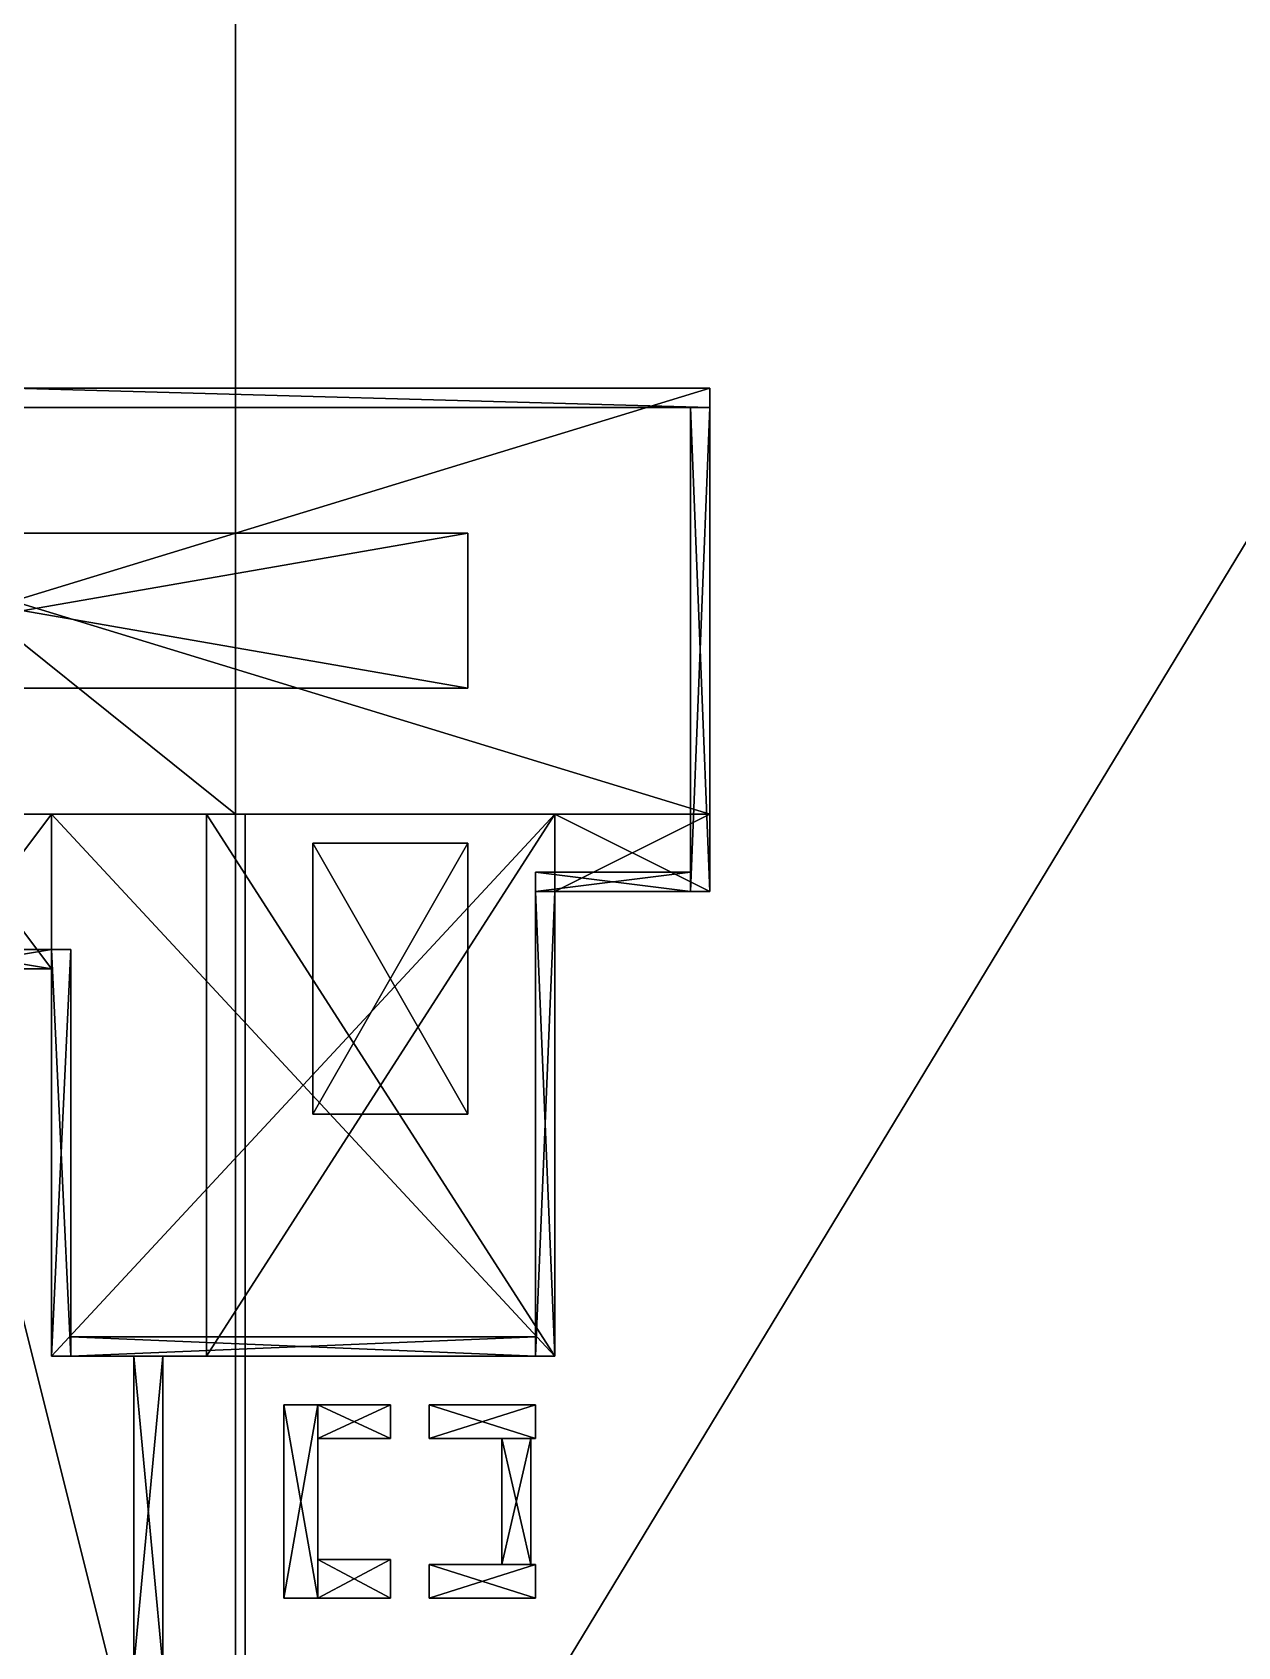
# Model space of a CAD drawing. Extents: x -6144 to 9632, y -5120 to 9632.
# Drawn here: x 8518 to 8767.1, y 8002 to 8335.5 of the extents above; entities that cross this region are included whole.
import ezdxf

# ---------------------------------------------------------------- set-up
doc = ezdxf.new("R2010")
doc.units = 0

msp = doc.modelspace()

# ---------------------------------------------------------------- meshes
at = {"layer": 'OBJECT105', "color": 50}
mesh = msp.add_polyface(dxfattribs=at)
corners = [(8370, 8174, 10864), (8370, 8174, 10688), (8370, 8262, 10688), (8370, 8262, 10864), (8658, 8262, 10864), (8658, 8262, 10688), (8658, 8174, 10688), (8658, 8174, 10864)]
mesh.append_faces([[corners[k] for k in face] for face in [(1, 3, 0), (5, 7, 4), (6, 0, 7), (2, 4, 3), (1, 5, 2), (3, 7, 0)]], dxfattribs={"vtx0": -1})
mesh.append_faces([[corners[k] for k in face] for face in [(1, 2, 3), (5, 6, 7), (6, 1, 0), (2, 5, 4), (1, 6, 5), (3, 4, 7)]], dxfattribs={"vtx2": -1})
at = {"layer": 'OBJECT107', "color": 50}
mesh = msp.add_polyface(dxfattribs=at)
corners = [(8554, 8062, 10732), (8554, 8062, 10688), (8554, 8174, 10688), (8554, 8174, 10732), (8626, 8174, 10732), (8626, 8174, 10688), (8626, 8062, 10688), (8626, 8062, 10732)]
mesh.append_faces([[corners[k] for k in face] for face in [(1, 3, 0), (5, 7, 4), (6, 0, 7), (2, 4, 3), (1, 5, 2), (3, 7, 0)]], dxfattribs={"vtx0": -1})
mesh.append_faces([[corners[k] for k in face] for face in [(1, 2, 3), (5, 6, 7), (6, 1, 0), (2, 5, 4), (1, 6, 5), (3, 4, 7)]], dxfattribs={"vtx2": -1})
at = {"layer": 'OBJECT108', "color": 50}
mesh = msp.add_polyface(dxfattribs=at)
corners = [(8622, 8158, 10865), (8622, 8162, 10865), (8654, 8162, 10865), (8654, 8158, 10865), (8622, 8162, 10864), (8622, 8158, 10864), (8654, 8158, 10864), (8654, 8162, 10864)]
mesh.append_faces([[corners[k] for k in face] for face in [(1, 3, 0), (1, 5, 4), (3, 7, 6), (0, 6, 5), (2, 4, 7), (5, 7, 4)]], dxfattribs={"vtx0": -1})
mesh.append_faces([[corners[k] for k in face] for face in [(1, 2, 3), (1, 0, 5), (3, 2, 7), (0, 3, 6), (2, 1, 4), (5, 6, 7)]], dxfattribs={"vtx2": -1})
at = {"layer": 'OBJECT109', "color": 50}
mesh = msp.add_polyface(dxfattribs=at)
corners = [(8622, 8062, 10865), (8622, 8062, 10864), (8622, 8158, 10864), (8622, 8158, 10865), (8626, 8158, 10865), (8626, 8158, 10864), (8626, 8062, 10864), (8626, 8062, 10865)]
mesh.append_faces([[corners[k] for k in face] for face in [(1, 3, 0), (5, 7, 4), (6, 0, 7), (2, 4, 3), (1, 5, 2), (3, 7, 0)]], dxfattribs={"vtx0": -1})
mesh.append_faces([[corners[k] for k in face] for face in [(1, 2, 3), (5, 6, 7), (6, 1, 0), (2, 5, 4), (1, 6, 5), (3, 4, 7)]], dxfattribs={"vtx2": -1})
at = {"layer": 'OBJECT110', "color": 50}
mesh = msp.add_polyface(dxfattribs=at)
corners = [(8654, 8158, 10865), (8654, 8158, 10864), (8654, 8258, 10864), (8654, 8258, 10865), (8658, 8258, 10865), (8658, 8258, 10864), (8658, 8158, 10864), (8658, 8158, 10865)]
mesh.append_faces([[corners[k] for k in face] for face in [(1, 3, 0), (5, 7, 4), (6, 0, 7), (2, 4, 3), (1, 5, 2), (3, 7, 0)]], dxfattribs={"vtx0": -1})
mesh.append_faces([[corners[k] for k in face] for face in [(1, 2, 3), (5, 6, 7), (6, 1, 0), (2, 5, 4), (1, 6, 5), (3, 4, 7)]], dxfattribs={"vtx2": -1})
at = {"layer": 'OBJECT111', "color": 50}
mesh = msp.add_polyface(dxfattribs=at)
corners = [(8514, 8262, 10864), (8658, 8262, 10864), (8658, 8262, 10865), (8514, 8262, 10865), (8514, 8258, 10864), (8658, 8258, 10864), (8514, 8258, 10865), (8658, 8258, 10865)]
mesh.append_faces([[corners[k] for k in face] for face in [(1, 3, 0), (0, 5, 1), (3, 7, 6), (0, 6, 4), (1, 7, 2), (4, 7, 5)]], dxfattribs={"vtx0": -1})
mesh.append_faces([[corners[k] for k in face] for face in [(1, 2, 3), (0, 4, 5), (3, 2, 7), (0, 3, 6), (1, 5, 7), (4, 6, 7)]], dxfattribs={"vtx2": -1})
at = {"layer": 'OBJECT132', "color": 50}
mesh = msp.add_polyface(dxfattribs=at)
corners = [(8626, 8158, 10864), (8626, 8174, 10864), (8658, 8174, 10864), (8658, 8158, 10864), (8626, 8174, 10688), (8626, 8158, 10688), (8658, 8158, 10688), (8658, 8174, 10688)]
mesh.append_faces([[corners[k] for k in face] for face in [(1, 3, 0), (1, 5, 4), (3, 7, 6), (0, 6, 5), (2, 4, 7), (5, 7, 4)]], dxfattribs={"vtx0": -1})
mesh.append_faces([[corners[k] for k in face] for face in [(1, 2, 3), (1, 0, 5), (3, 2, 7), (0, 3, 6), (2, 1, 4), (5, 6, 7)]], dxfattribs={"vtx2": -1})
at = {"layer": 'OBJECT140', "color": 50}
mesh = msp.add_polyface(dxfattribs=at)
corners = [(8424, 8200, 10876), (8424, 8200, 10864), (8424, 8232, 10864), (8424, 8232, 10876), (8608, 8232, 10876), (8608, 8232, 10864), (8608, 8200, 10864), (8608, 8200, 10876)]
mesh.append_faces([[corners[k] for k in face] for face in [(1, 3, 0), (5, 7, 4), (6, 0, 7), (2, 4, 3), (1, 5, 2), (3, 7, 0)]], dxfattribs={"vtx0": -1})
mesh.append_faces([[corners[k] for k in face] for face in [(1, 2, 3), (5, 6, 7), (6, 1, 0), (2, 5, 4), (1, 6, 5), (3, 4, 7)]], dxfattribs={"vtx2": -1})
at = {"layer": 'OBJECT141', "color": 50}
mesh = msp.add_polyface(dxfattribs=at)
corners = [(8608, 8112, 10864), (8576, 8112, 10864), (8576, 8112, 10884), (8608, 8112, 10884), (8576, 8168, 10864), (8608, 8168, 10864), (8608, 8168, 10884), (8576, 8168, 10884)]
mesh.append_faces([[corners[k] for k in face] for face in [(1, 3, 0), (5, 7, 4), (4, 0, 5), (2, 6, 3), (1, 7, 2), (5, 3, 6)]], dxfattribs={"vtx0": -1})
mesh.append_faces([[corners[k] for k in face] for face in [(1, 2, 3), (5, 6, 7), (4, 1, 0), (2, 7, 6), (1, 4, 7), (5, 0, 3)]], dxfattribs={"vtx2": -1})
at = {"layer": 'OBJECT154', "color": 50}
mesh = msp.add_polyface(dxfattribs=at)
corners = [(8522, 8062, 10864), (8522, 8062, 10732), (8522, 8174, 10732), (8522, 8174, 10864), (8626, 8174, 10864), (8626, 8174, 10732), (8626, 8062, 10732), (8626, 8062, 10864)]
mesh.append_faces([[corners[k] for k in face] for face in [(1, 3, 0), (5, 7, 4), (6, 0, 7), (2, 4, 3), (1, 5, 2), (3, 7, 0)]], dxfattribs={"vtx0": -1})
mesh.append_faces([[corners[k] for k in face] for face in [(1, 2, 3), (5, 6, 7), (6, 1, 0), (2, 5, 4), (1, 6, 5), (3, 4, 7)]], dxfattribs={"vtx2": -1})
at = {"layer": 'OBJECT157', "color": 50}
mesh = msp.add_polyface(dxfattribs=at)
corners = [(8498, 8142, 10864), (8498, 8142, 10732), (8498, 8174, 10732), (8498, 8174, 10864), (8522, 8174, 10864), (8522, 8174, 10732), (8522, 8142, 10732), (8522, 8142, 10864)]
mesh.append_faces([[corners[k] for k in face] for face in [(1, 3, 0), (5, 7, 4), (6, 0, 7), (2, 4, 3), (1, 5, 2), (3, 7, 0)]], dxfattribs={"vtx0": -1})
mesh.append_faces([[corners[k] for k in face] for face in [(1, 2, 3), (5, 6, 7), (6, 1, 0), (2, 5, 4), (1, 6, 5), (3, 4, 7)]], dxfattribs={"vtx2": -1})
at = {"layer": 'OBJECT158', "color": 50}
mesh = msp.add_polyface(dxfattribs=at)
corners = [(8498, 8142, 10865), (8498, 8146, 10865), (8522, 8146, 10865), (8522, 8142, 10865), (8498, 8146, 10864), (8498, 8142, 10864), (8522, 8142, 10864), (8522, 8146, 10864)]
mesh.append_faces([[corners[k] for k in face] for face in [(1, 3, 0), (1, 5, 4), (3, 7, 6), (0, 6, 5), (2, 4, 7), (5, 7, 4)]], dxfattribs={"vtx0": -1})
mesh.append_faces([[corners[k] for k in face] for face in [(1, 2, 3), (1, 0, 5), (3, 2, 7), (0, 3, 6), (2, 1, 4), (5, 6, 7)]], dxfattribs={"vtx2": -1})
at = {"layer": 'OBJECT159', "color": 50}
mesh = msp.add_polyface(dxfattribs=at)
corners = [(8522, 8062, 10865), (8522, 8062, 10864), (8522, 8146, 10864), (8522, 8146, 10865), (8526, 8146, 10865), (8526, 8146, 10864), (8526, 8062, 10864), (8526, 8062, 10865)]
mesh.append_faces([[corners[k] for k in face] for face in [(1, 3, 0), (5, 7, 4), (6, 0, 7), (2, 4, 3), (1, 5, 2), (3, 7, 0)]], dxfattribs={"vtx0": -1})
mesh.append_faces([[corners[k] for k in face] for face in [(1, 2, 3), (5, 6, 7), (6, 1, 0), (2, 5, 4), (1, 6, 5), (3, 4, 7)]], dxfattribs={"vtx2": -1})
at = {"layer": 'OBJECT189', "color": 50}
mesh = msp.add_polyface(dxfattribs=at)
corners = [(8539, 7998, 10865), (8539, 7998, 10864), (8539, 8062, 10864), (8539, 8062, 10865), (8545, 8062, 10865), (8545, 8062, 10864), (8545, 7998, 10864), (8545, 7998, 10865)]
mesh.append_faces([[corners[k] for k in face] for face in [(1, 3, 0), (5, 7, 4), (6, 0, 7), (2, 4, 3), (1, 5, 2), (3, 7, 0)]], dxfattribs={"vtx0": -1})
mesh.append_faces([[corners[k] for k in face] for face in [(1, 2, 3), (5, 6, 7), (6, 1, 0), (2, 5, 4), (1, 6, 5), (3, 4, 7)]], dxfattribs={"vtx2": -1})
at = {"layer": 'OBJECT190', "color": 50}
mesh = msp.add_polyface(dxfattribs=at)
corners = [(8526, 8062, 10865), (8526, 8062, 10864), (8526, 8066, 10864), (8526, 8066, 10865), (8622, 8066, 10865), (8622, 8066, 10864), (8622, 8062, 10864), (8622, 8062, 10865)]
mesh.append_faces([[corners[k] for k in face] for face in [(1, 3, 0), (5, 7, 4), (6, 0, 7), (2, 4, 3), (1, 5, 2), (3, 7, 0)]], dxfattribs={"vtx0": -1})
mesh.append_faces([[corners[k] for k in face] for face in [(1, 2, 3), (5, 6, 7), (6, 1, 0), (2, 5, 4), (1, 6, 5), (3, 4, 7)]], dxfattribs={"vtx2": -1})
at = {"layer": 'OBJECT313', "color": 50}
mesh = msp.add_polyface(dxfattribs=at)
corners = [(6752, 6752, 10656), (6752, 6752, 10176), (6752, 9632, 10176), (6752, 9632, 10656), (9632, 9632, 10656), (9632, 9632, 10176), (9632, 6752, 10176), (9632, 6752, 10656)]
mesh.append_faces([[corners[k] for k in face] for face in [(1, 3, 0), (5, 7, 4), (6, 0, 7), (2, 4, 3), (1, 5, 2), (3, 7, 0)]], dxfattribs={"vtx0": -1})
mesh.append_faces([[corners[k] for k in face] for face in [(1, 2, 3), (5, 6, 7), (6, 1, 0), (2, 5, 4), (1, 6, 5), (3, 4, 7)]], dxfattribs={"vtx2": -1})
at = {"layer": 'OBJECT320', "color": 50}
mesh = msp.add_polyface(dxfattribs=at)
corners = [(6752, 9632, 12000), (6752, 6752, 12000), (9632, 6752, 12000), (9632, 9632, 12000), (6752, 6752, 12224), (6752, 9632, 12224), (9632, 9632, 12224), (9632, 6752, 12224)]
mesh.append_faces([[corners[k] for k in face] for face in [(1, 3, 0), (5, 7, 4), (0, 4, 1), (2, 6, 3), (1, 7, 2), (3, 5, 0)]], dxfattribs={"vtx0": -1})
mesh.append_faces([[corners[k] for k in face] for face in [(1, 2, 3), (5, 6, 7), (0, 5, 4), (2, 7, 6), (1, 4, 7), (3, 6, 5)]], dxfattribs={"vtx2": -1})
at = {"layer": 'OBJECT339', "color": 50}
mesh = msp.add_polyface(dxfattribs=at)
corners = [(6784, 8174, 10687), (6784, 8174, 10656), (6784, 9600, 10656), (6784, 9600, 10687), (8560, 9600, 10687), (8560, 9600, 10656), (8560, 8174, 10656), (8560, 8174, 10687)]
mesh.append_faces([[corners[k] for k in face] for face in [(1, 3, 0), (5, 7, 4), (6, 0, 7), (2, 4, 3), (1, 5, 2), (3, 7, 0)]], dxfattribs={"vtx0": -1})
mesh.append_faces([[corners[k] for k in face] for face in [(1, 2, 3), (5, 6, 7), (6, 1, 0), (2, 5, 4), (1, 6, 5), (3, 4, 7)]], dxfattribs={"vtx2": -1})
at = {"layer": 'OBJECT340', "color": 50}
mesh = msp.add_polyface(dxfattribs=at)
corners = [(8560, 7886, 10687), (8560, 7886, 10656), (8560, 9600, 10656), (8560, 9600, 10687), (9600, 9600, 10687), (9600, 9600, 10656), (9600, 7886, 10656), (9600, 7886, 10687)]
mesh.append_faces([[corners[k] for k in face] for face in [(1, 3, 0), (5, 7, 4), (6, 0, 7), (2, 4, 3), (1, 5, 2), (3, 7, 0)]], dxfattribs={"vtx0": -1})
mesh.append_faces([[corners[k] for k in face] for face in [(1, 2, 3), (5, 6, 7), (6, 1, 0), (2, 5, 4), (1, 6, 5), (3, 4, 7)]], dxfattribs={"vtx2": -1})
at = {"layer": 'OBJECT509', "color": 50}
mesh = msp.add_polyface(dxfattribs=at)
corners = [(8615, 8019, 10692), (8615, 8019, 10688), (8615, 8045, 10688), (8615, 8045, 10692), (8621, 8045, 10692), (8621, 8045, 10688), (8621, 8019, 10688), (8621, 8019, 10692)]
mesh.append_faces([[corners[k] for k in face] for face in [(1, 3, 0), (5, 7, 4), (6, 0, 7), (2, 4, 3), (1, 5, 2), (3, 7, 0)]], dxfattribs={"vtx0": -1})
mesh.append_faces([[corners[k] for k in face] for face in [(1, 2, 3), (5, 6, 7), (6, 1, 0), (2, 5, 4), (1, 6, 5), (3, 4, 7)]], dxfattribs={"vtx2": -1})
at = {"layer": 'OBJECT510', "color": 50}
mesh = msp.add_polyface(dxfattribs=at)
corners = [(8577, 8020, 10688), (8577, 8012, 10688), (8592, 8012, 10688), (8592, 8020, 10688), (8577, 8012, 10692), (8577, 8020, 10692), (8592, 8020, 10692), (8592, 8012, 10692)]
mesh.append_faces([[corners[k] for k in face] for face in [(1, 3, 0), (5, 7, 4), (0, 4, 1), (2, 6, 3), (1, 7, 2), (3, 5, 0)]], dxfattribs={"vtx0": -1})
mesh.append_faces([[corners[k] for k in face] for face in [(1, 2, 3), (5, 6, 7), (0, 5, 4), (2, 7, 6), (1, 4, 7), (3, 6, 5)]], dxfattribs={"vtx2": -1})
at = {"layer": 'OBJECT511', "color": 50}
mesh = msp.add_polyface(dxfattribs=at)
corners = [(8600, 8045, 10692), (8600, 8045, 10688), (8600, 8052, 10688), (8600, 8052, 10692), (8622, 8052, 10692), (8622, 8052, 10688), (8622, 8045, 10688), (8622, 8045, 10692)]
mesh.append_faces([[corners[k] for k in face] for face in [(1, 3, 0), (5, 7, 4), (6, 0, 7), (2, 4, 3), (1, 5, 2), (3, 7, 0)]], dxfattribs={"vtx0": -1})
mesh.append_faces([[corners[k] for k in face] for face in [(1, 2, 3), (5, 6, 7), (6, 1, 0), (2, 5, 4), (1, 6, 5), (3, 4, 7)]], dxfattribs={"vtx2": -1})
at = {"layer": 'OBJECT512', "color": 50}
mesh = msp.add_polyface(dxfattribs=at)
corners = [(8600, 8012, 10692), (8600, 8012, 10688), (8600, 8019, 10688), (8600, 8019, 10692), (8622, 8019, 10692), (8622, 8019, 10688), (8622, 8012, 10688), (8622, 8012, 10692)]
mesh.append_faces([[corners[k] for k in face] for face in [(1, 3, 0), (5, 7, 4), (6, 0, 7), (2, 4, 3), (1, 5, 2), (3, 7, 0)]], dxfattribs={"vtx0": -1})
mesh.append_faces([[corners[k] for k in face] for face in [(1, 2, 3), (5, 6, 7), (6, 1, 0), (2, 5, 4), (1, 6, 5), (3, 4, 7)]], dxfattribs={"vtx2": -1})
at = {"layer": 'OBJECT513', "color": 50}
mesh = msp.add_polyface(dxfattribs=at)
corners = [(8592, 8045, 10688), (8577, 8045, 10688), (8577, 8045, 10692), (8592, 8045, 10692), (8577, 8052, 10688), (8592, 8052, 10688), (8592, 8052, 10692), (8577, 8052, 10692)]
mesh.append_faces([[corners[k] for k in face] for face in [(1, 3, 0), (5, 7, 4), (4, 0, 5), (2, 6, 3), (1, 7, 2), (5, 3, 6)]], dxfattribs={"vtx0": -1})
mesh.append_faces([[corners[k] for k in face] for face in [(1, 2, 3), (5, 6, 7), (4, 1, 0), (2, 7, 6), (1, 4, 7), (5, 0, 3)]], dxfattribs={"vtx2": -1})
at = {"layer": 'OBJECT514', "color": 50}
mesh = msp.add_polyface(dxfattribs=at)
corners = [(8570, 8012, 10692), (8570, 8012, 10688), (8570, 8052, 10688), (8570, 8052, 10692), (8577, 8052, 10692), (8577, 8052, 10688), (8577, 8012, 10688), (8577, 8012, 10692)]
mesh.append_faces([[corners[k] for k in face] for face in [(1, 3, 0), (5, 7, 4), (6, 0, 7), (2, 4, 3), (1, 5, 2), (3, 7, 0)]], dxfattribs={"vtx0": -1})
mesh.append_faces([[corners[k] for k in face] for face in [(1, 2, 3), (5, 6, 7), (6, 1, 0), (2, 5, 4), (1, 6, 5), (3, 4, 7)]], dxfattribs={"vtx2": -1})
at = {"layer": 'OBJECT870', "color": 50}
mesh = msp.add_polyface(dxfattribs=at)
corners = [(8490, 8174, 10656), (8562, 8174, 10656), (8562, 8174, 10680), (8490, 8174, 10680), (8490, 7886, 10656), (8562, 7886, 10656), (8490, 7886, 10680), (8562, 7886, 10680)]
mesh.append_faces([[corners[k] for k in face] for face in [(1, 3, 0), (0, 5, 1), (3, 7, 6), (0, 6, 4), (1, 7, 2), (4, 7, 5)]], dxfattribs={"vtx0": -1})
mesh.append_faces([[corners[k] for k in face] for face in [(1, 2, 3), (0, 4, 5), (3, 2, 7), (0, 3, 6), (1, 5, 7), (4, 6, 7)]], dxfattribs={"vtx2": -1})

doc.saveas('drawing.dxf')
